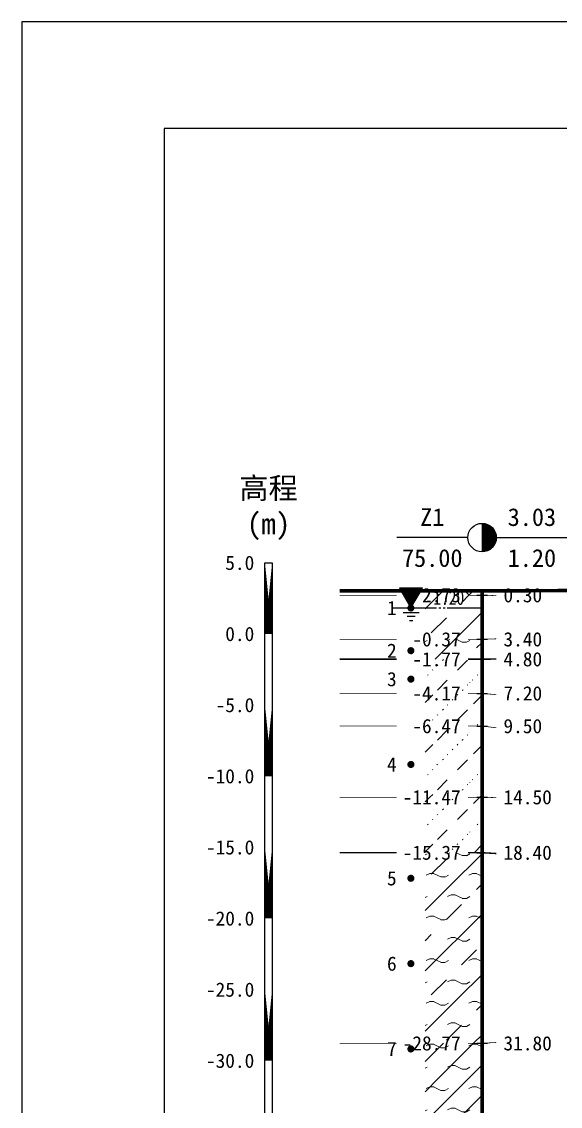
# Model space of a CAD drawing. Extents: x -37 to 3540, y -1485 to 297.
# Drawn here: x -37.4 to 38.3, y 144.5 to 297 of the extents above; entities that cross this region are included whole.
import ezdxf
from ezdxf.enums import TextEntityAlignment as Align

# ---------------------------------------------------------------- set-up
doc = ezdxf.new("R2010")
doc.units = 0
doc.layers.get('0').update_dxf_attribs({"linetype": 'CONTINUOUS'})
for name, color, linetype in [('CURVE', 200, 'CONTINUOUS'), ('FRAME', 7, 'CONTINUOUS'), ('HOLE', 41, 'CONTINUOUS'), ('RULER', 7, 'CONTINUOUS'), ('SAMPLE', 1, 'CONTINUOUS'), ('STRATUM', 241, 'CONTINUOUS')]:
    doc.layers.add(name, color=color, linetype=linetype)
doc.layers.add('HATCH', color=7, linetype='CONTINUOUS', lineweight=13)
doc.styles.add('ST', font='')
doc.styles.get('ST').set_extended_font_data('SimSun')
pattern_1 = [(45, (0, 0), (-4.24264, 4.24264), [10, 0]), (45, (1.061, -3.182), (-2.12132, 6.36396), [3, -3]), (26.565, (1.0741, -0.2536), (5.999823, 5.999812), [0.567, -12.849]), (0, (0.507, -0.2536), (0, 6), [0.567, -5.433]), (26.565, (-1.5813, 0), (5.999823, 5.999812), [0.567, -12.849]), (0, (-1.074, 0.2536), (0, 6), [0.567, -5.433]), (153.435, (0.5071, -0.2536), (-5.999818, -5e-06), [1.134, -12.2826]), (26.565, (4.0741, 2.7464), (5.999823, 5.999812), [0.567, -12.849]), (0, (3.507, 2.7464), (0, 6), [0.567, -5.433]), (26.565, (1.4187, 3), (5.999823, 5.999812), [0.567, -12.849]), (0, (1.926, 3.2536), (0, 6), [0.567, -5.433]), (153.435, (3.5071, 2.7464), (-5.999818, -5e-06), [1.134, -12.2826])]
pattern_2 = [(45, (0, 0), (-7e-07, 6.99998), [1.97196, -7.92754]), (45, (2.813, 2.829), (-7e-07, 6.99998), [1.99367, -7.90583]), (45, (5.0675, 5.082), (-7e-07, 6.99998), [1.8136, -8.08588]), (26.565, (0, 3.5), (7, 7), [0.0965, -15.55598]), (36.8699, (0.7, 4.2), (7, 7), [0.19775, -34.80225]), (315, (3.5, 6.976), (6.99998, 1e-06), [0.03305, -9.86644]), (26.565, (3.5, 0), (7, 7), [0.14475, -15.50773]), (26.565, (4.2, 0.7), (7, 7), [0.10528, -15.5472]), (90, (4.55, 1.05), (-7, -5e-07), [0.02877, -6.97123]), (26.565, (4.9, 1.4), (7, 7), [0.091, -31.21394]), (36.8699, (5.6, 2.1), (7, 7), [0.1107, -34.8893]), (45, (6.3, 2.8), (-2e-07, 6.99998), [0.10911, -9.79038]), (315, (6.914, 3.548), (6.99998, 1e-06), [0.03305, -9.86644]), (36.8699, (1.4, 4.9), (7, 7), [0.10224, -34.89776]), (53.1301, (2.1, 5.6), (14, 21), [0.13438, -34.86562]), (53.1301, (2.8, 6.3), (14, 21), [0.12625, -34.87375])]

# ---------------------------------------------------------------- blocks, each defined once
blk = doc.blocks.new('H_sam_hole')
blk.add_line((0, 2), (0, -2))
at = {"const_width": 2}
blk.add_lwpolyline([(0, -1, 0.414214), (1, 0, 0.414214), (0, 1, 1)], format="xyb", dxfattribs=at)
blk.add_circle((0, 0), 2)
blk = doc.blocks.new('SampleSoilUndisturbed')
at = {"const_width": 0.5}
blk.add_lwpolyline([(-0.25, 0, 1), (0.25, 0, 1)], format="xyb", close=True, dxfattribs=at)
blk = doc.blocks.new('Gwl')
blk.add_lwpolyline([(0, 0, 0, 3.22, 0), (0, 2.79, 3.22, 3.22, 0)], format="xyseb")
blk.add_lwpolyline([(0, 0), (1.61, 2.79), (-1.61, 2.79)], close=True)
for points in [[(-2.63, 0), (3.61, 0)], [(3.93, 0), (4.21, 0)], [(4.53, 0), (4.8, 0)], [(5.09, 0), (9.99, 0)], [(-1.09, -0.61), (1.16, -0.61)], [(-0.54, -1.14), (0.61, -1.14)], [(-0.19, -1.74), (0.26, -1.74)]]:
    blk.add_lwpolyline(points)
at = {"style": 'ST', "width": 0.8}
blk.add_attdef('*GWL', (3.14, 0.45), '', height=2, dxfattribs=at)

msp = doc.modelspace()

# ---------------------------------------------------------------- hatches: boundary and pattern name
at = {"layer": 'HATCH'}
h = msp.add_hatch(dxfattribs=at)
h.set_pattern_fill('FZNT', color=32, style=0)
h.set_pattern_definition([(45, (0, 0), (-4.24264, 4.24264), [10, 0]), (45, (1.061, -3.182), (-2.12132, 6.36396), [3, -3])])
h.paths.add_polyline_path([(27.29, 216.37), (19.29, 216.37), (19.29, 210.17), (27.29, 210.17)])
h.paths.add_polyline_path([(16.65, 208.68), (24.78, 208.68), (24.78, 211.62), (16.65, 211.62)], flags=9)
h.paths.add_polyline_path([(18.08, 214.88), (24.78, 214.88), (24.78, 217.82), (18.08, 217.82)], flags=9)
h = msp.add_hatch(dxfattribs=at)
h.set_pattern_fill('STT', color=50, style=0)
h.set_pattern_definition([(45, (0, 0), (-2.12132, 2.12132), [10, 0]), (135, (0, 0), (-2.12132, -2.12132), [10, 0])])
h.paths.add_polyline_path([(27.29, 216.97), (19.29, 216.97), (19.29, 216.37), (27.29, 216.37)])
h.paths.add_polyline_path([(18.08, 214.88), (24.78, 214.88), (24.78, 217.82), (18.08, 217.82)], flags=9)
h = msp.add_hatch(dxfattribs=at)
h.set_pattern_fill('YNFNT', color=251, style=0)
h.set_pattern_definition(pattern_1)
h.paths.add_polyline_path([(27.29, 210.17), (19.29, 210.17), (19.29, 207.37), (27.29, 207.37)])
h.paths.add_polyline_path([(16.66, 205.88), (24.78, 205.88), (24.78, 208.8), (16.66, 208.8)], flags=9)
h.paths.add_polyline_path([(16.65, 208.68), (24.78, 208.68), (24.78, 211.62), (16.65, 211.62)], flags=9)
h = msp.add_hatch(dxfattribs=at)
h.set_pattern_fill('SZFT', color=52, style=0)
h.set_pattern_definition(pattern_2)
h.paths.add_polyline_path([(27.29, 207.37), (19.29, 207.37), (19.29, 202.57), (27.29, 202.57)])
h.paths.add_polyline_path([(16.66, 201.08), (24.78, 201.08), (24.78, 204), (16.66, 204)], flags=9)
h.paths.add_polyline_path([(16.66, 205.88), (24.78, 205.88), (24.78, 208.8), (16.66, 208.8)], flags=9)
h = msp.add_hatch(dxfattribs=at)
h.set_pattern_fill('SZFT', color=52, style=0)
h.set_pattern_definition(pattern_2)
h.paths.add_polyline_path([(27.29, 202.57), (19.29, 202.57), (19.29, 197.97), (27.29, 197.97)])
h.paths.add_polyline_path([(16.65, 196.48), (24.78, 196.48), (24.78, 199.42), (16.65, 199.42)], flags=9)
h.paths.add_polyline_path([(16.66, 201.08), (24.78, 201.08), (24.78, 204), (16.66, 204)], flags=9)
h = msp.add_hatch(dxfattribs=at)
h.set_pattern_fill('SZFT', color=52, style=0)
h.set_pattern_definition(pattern_2)
h.paths.add_polyline_path([(27.29, 197.97), (19.29, 197.97), (19.29, 187.97), (27.29, 187.97)])
h.paths.add_polyline_path([(15.23, 186.48), (24.78, 186.48), (24.78, 189.4), (15.23, 189.4)], flags=9)
h.paths.add_polyline_path([(16.65, 196.48), (24.78, 196.48), (24.78, 199.42), (16.65, 199.42)], flags=9)
h = msp.add_hatch(dxfattribs=at)
h.set_pattern_fill('SZFT', color=52, style=0)
h.set_pattern_definition(pattern_2)
h.paths.add_polyline_path([(27.29, 187.97), (19.29, 187.97), (19.29, 180.17), (27.29, 180.17)])
h.paths.add_polyline_path([(15.22, 178.68), (24.78, 178.68), (24.78, 181.62), (15.22, 181.62)], flags=9)
h.paths.add_polyline_path([(15.23, 186.48), (24.78, 186.48), (24.78, 189.4), (15.23, 189.4)], flags=9)
h = msp.add_hatch(dxfattribs=at)
h.set_pattern_fill('YNFNT', color=251, style=0)
h.set_pattern_definition(pattern_1)
h.paths.add_polyline_path([(27.29, 180.17), (19.29, 180.17), (19.29, 153.37), (27.29, 153.37)])
h.paths.add_polyline_path([(15.22, 151.88), (24.78, 151.88), (24.78, 154.82), (15.22, 154.82)], flags=9)
h.paths.add_polyline_path([(15.22, 178.68), (24.78, 178.68), (24.78, 181.62), (15.22, 181.62)], flags=9)
h = msp.add_hatch(dxfattribs=at)
h.set_pattern_fill('YNNT', color=251, style=0)
h.set_pattern_definition([(45, (0, 0), (-2.12132, 2.12132), [10, 0]), (26.565, (1.0741, -0.2536), (5.999823, 5.99981), [0.567, -12.849]), (0, (0.507, -0.2536), (0, 6), [0.567, -5.433]), (26.565, (-1.5813, 0), (5.999823, 5.99981), [0.567, -12.849]), (0, (-1.074, 0.2536), (0, 6), [0.567, -5.433]), (153.435, (0.5071, -0.2536), (-5.999818, -5e-06), [1.134, -12.2826]), (26.565, (4.0741, 2.7464), (5.999823, 5.99981), [0.567, -12.849]), (0, (3.507, 2.7464), (0, 6), [0.567, -5.433]), (26.565, (1.4187, 3), (5.999823, 5.99981), [0.567, -12.849]), (0, (1.926, 3.2536), (0, 6), [0.567, -5.433]), (153.435, (3.5071, 2.7464), (-5.999818, -5e-06), [1.134, -12.2826])])
h.paths.add_polyline_path([(27.29, 153.37), (19.29, 153.37), (19.29, 139.97), (27.29, 139.97)])
h.paths.add_polyline_path([(15.22, 138.48), (24.78, 138.48), (24.78, 141.42), (15.22, 141.42)], flags=9)
h.paths.add_polyline_path([(15.22, 151.88), (24.78, 151.88), (24.78, 154.82), (15.22, 154.82)], flags=9)

# ---------------------------------------------------------------- linework, layer by layer
at = {"layer": 'FRAME', "color": 245, "linetype": 'Continuous'}
for p, q in [((468.75, 297), (-37.39, 297)), ((-37.39, 297), (-37.39, 0))]:
    msp.add_line(p, q, dxfattribs=at)
at = {"layer": 'FRAME', "linetype": 'Continuous'}
for p, q in [((448.75, 282), (-17.39, 282)), ((-17.39, 282), (-17.39, 15))]:
    msp.add_line(p, q, dxfattribs=at)
at = {"layer": 'HOLE', "linetype": 'Continuous'}
for points in [[(25.29, 224.47), (15.29, 224.47)], [(29.29, 224.47), (39.29, 224.47)], [(26.54, 216.37), (28.04, 216.37)], [(26.54, 210.17), (28.04, 210.17)], [(26.54, 207.37), (28.04, 207.37)], [(26.54, 202.57), (28.04, 202.57)], [(26.54, 197.97), (28.04, 197.97)], [(26.54, 187.97), (28.04, 187.97)], [(26.54, 180.17), (28.04, 180.17)], [(26.54, 153.37), (28.04, 153.37)]]:
    msp.add_lwpolyline(points, dxfattribs=at)
at = {"layer": 'HOLE', "linetype": 'Continuous', "const_width": 0.5}
msp.add_lwpolyline([(27.29, 216.97), (27.29, 66.97)], dxfattribs=at)
at = {"layer": 'RULER', "linetype": 'Continuous', "const_width": 1}
for points in [[(-2.71, 220.92), (-2.71, 210.92)], [(-2.71, 200.92), (-2.71, 190.92)], [(-2.71, 180.92), (-2.71, 170.92)], [(-2.71, 160.92), (-2.71, 150.92)]]:
    msp.add_lwpolyline(points, close=True, dxfattribs=at)
at = {"layer": 'RULER', "linetype": 'Continuous'}
msp.add_lwpolyline([(-3.21, 220.92), (-2.21, 220.92), (-2.21, 60.92), (-3.21, 60.92)], close=True, dxfattribs=at)
at = {"layer": 'STRATUM', "linetype": 'Continuous'}
for points, const_width in [([(7.29, 216.97), (25.29, 216.97)], 0.5), ([(25.29, 216.97), (27.29, 216.97), (39.29, 217.02)], 0.5), ([(7.29, 216.37), (15.29, 216.37)], 0.1), ([(25.29, 216.37), (27.29, 216.37), (29.29, 216.31)], 0.1), ([(7.29, 210.17), (15.29, 210.17)], 0.1), ([(25.29, 210.17), (27.29, 210.17), (29.29, 210.24)], 0.1), ([(7.29, 207.37), (15.29, 207.37)], 0.2), ([(25.29, 207.37), (27.29, 207.37), (29.29, 207.39)], 0.2), ([(7.29, 202.57), (15.29, 202.57)], 0.1), ([(25.29, 202.57), (27.29, 202.57), (29.29, 202.38)], 0.1), ([(7.29, 197.97), (15.29, 197.97)], 0.1), ([(25.29, 197.97), (27.29, 197.97), (29.29, 197.73)], 0.1), ([(7.29, 187.97), (15.29, 187.97)], 0.1), ([(25.29, 187.97), (27.29, 187.97), (29.29, 187.91)], 0.1), ([(7.29, 180.17), (15.29, 180.17)], 0.2), ([(25.29, 180.17), (27.29, 180.17), (29.29, 180.05)], 0.2), ([(7.29, 153.37), (15.29, 153.37)], 0.1), ([(25.29, 153.37), (27.29, 153.37), (29.29, 153.49)], 0.1)]:
    msp.add_lwpolyline(points, dxfattribs=dict(at, const_width=const_width))

# ---------------------------------------------------------------- block references
at = {"layer": 'CURVE'}
msp.add_blockref('Gwl', (17.29, 214.57), dxfattribs=at).add_auto_attribs({'*GWL': '1.20'})
at = {"layer": 'HOLE'}
msp.add_blockref('H_sam_hole', (27.29, 224.47), dxfattribs=at)
at = {"layer": 'SAMPLE'}
for p in [(17.29, 214.57), (17.29, 208.57), (17.29, 204.57), (17.29, 192.57), (17.29, 176.57), (17.29, 164.57), (17.29, 152.57)]:
    msp.add_blockref('SampleSoilUndisturbed', p, dxfattribs=at)

# ---------------------------------------------------------------- texts
at = {"layer": 'HOLE', "style": 'ST'}
for s, p in [('Z1', (20.29, 227.35)), ('3.03', (34.29, 227.35)), ('75.00', (20.29, 221.6)), ('1.20', (34.29, 221.6))]:
    msp.add_text(s, height=2.5, dxfattribs=at).set_placement(p, align=Align.MIDDLE_CENTER)
for s, p in [('2.73', (24.29, 216.37)), ('-0.37', (24.29, 210.17)), ('-1.77', (24.29, 207.37)), ('-4.17', (24.29, 202.57)), ('-6.47', (24.29, 197.97)), ('-11.47', (24.29, 187.97)), ('-15.37', (24.29, 180.17)), ('-28.77', (24.29, 153.37))]:
    msp.add_text(s, height=2, dxfattribs=at).set_placement(p, align=Align.MIDDLE_RIGHT)
for s, p in [('0.30', (30.29, 216.37)), ('3.40', (30.29, 210.17)), ('4.80', (30.29, 207.37)), ('7.20', (30.29, 202.57)), ('9.50', (30.29, 197.97)), ('14.50', (30.29, 187.97)), ('18.40', (30.29, 180.17)), ('31.80', (30.29, 153.37))]:
    msp.add_text(s, height=2, dxfattribs=at).set_placement(p, align=Align.MIDDLE_LEFT)
at = {"layer": 'RULER', "style": 'ST'}
for s, p in [('高程', (-2.71, 232.92)), ('(m)', (-2.71, 227.92))]:
    msp.add_text(s, height=3, dxfattribs=at).set_placement(p, align=Align.TOP_CENTER)
for s, p in [('5.0', (-4.71, 220.92)), ('0.0', (-4.71, 210.92)), ('-5.0', (-4.71, 200.92)), ('-10.0', (-4.71, 190.92)), ('-15.0', (-4.71, 180.92)), ('-20.0', (-4.71, 170.92)), ('-25.0', (-4.71, 160.92)), ('-30.0', (-4.71, 150.92))]:
    msp.add_text(s, height=2, dxfattribs=at).set_placement(p, align=Align.MIDDLE_RIGHT)
at = {"layer": 'SAMPLE', "style": 'ST'}
for s, p in [('1', (15.29, 214.57)), ('2', (15.29, 208.57)), ('3', (15.29, 204.57)), ('4', (15.29, 192.57)), ('5', (15.29, 176.57)), ('6', (15.29, 164.57)), ('7', (15.29, 152.57))]:
    msp.add_text(s, height=2, dxfattribs=at).set_placement(p, align=Align.MIDDLE_RIGHT)

doc.saveas('drawing.dxf')
